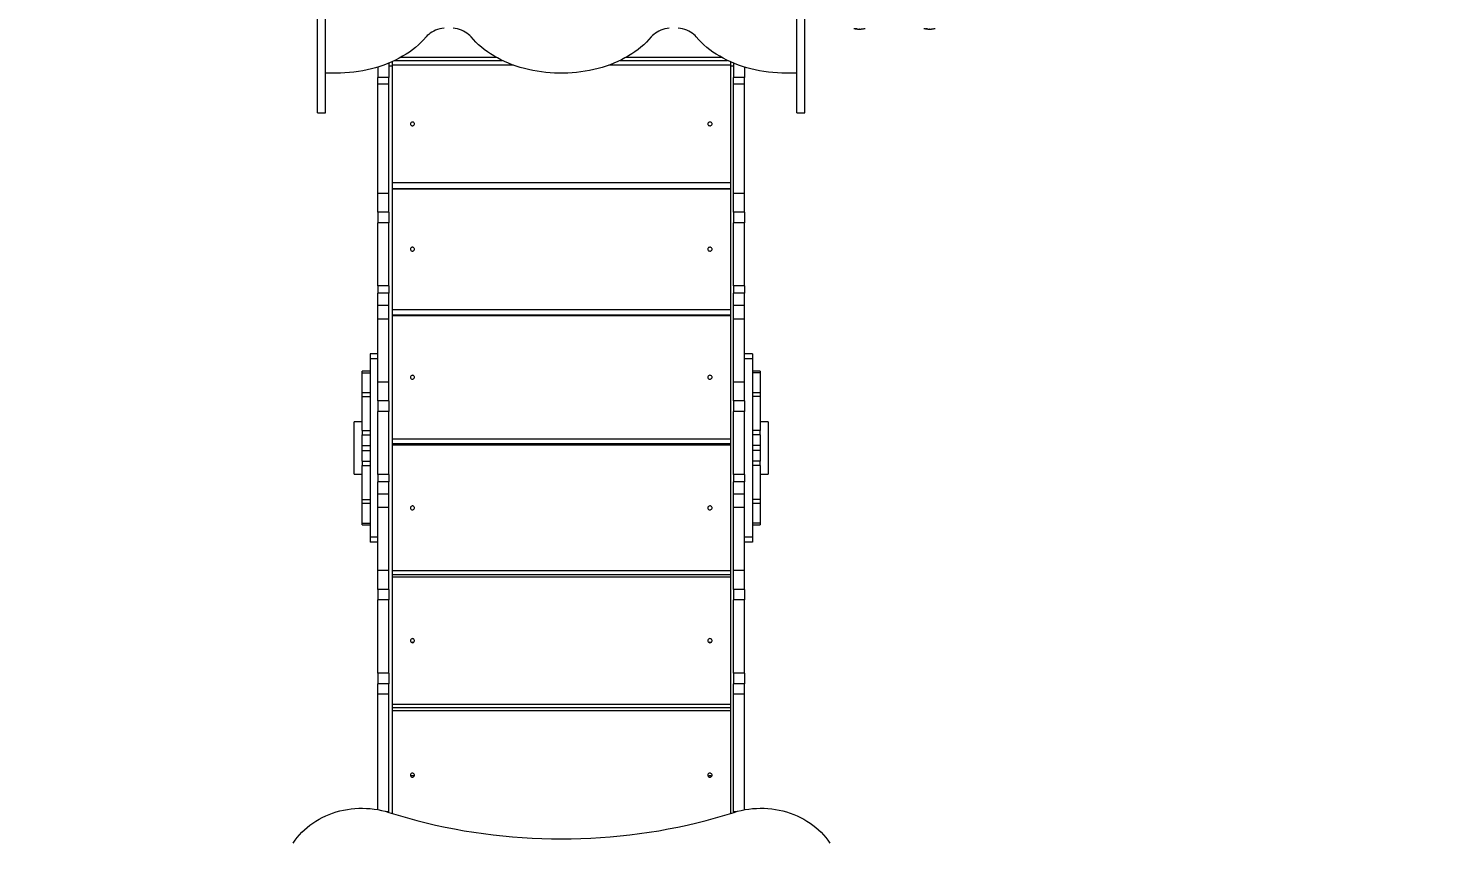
# Model space of a CAD drawing. Header units: millimetres. Extents: x -9608 to 9087, y -7864 to 6934.
# Drawn here: x 2400 to 5119, y -927 to 627 of the extents above; entities that cross this region are included whole.
import ezdxf

# ---------------------------------------------------------------- set-up
doc = ezdxf.new("R2010")
doc.units = ezdxf.units.MM
for name, color, linetype in [('DIKOM_ОБЪЕКТ', 7, 'Continuous'), ('DIKOM_РАЗМЕР_ЗОНА', 7, 'Continuous'), ('DIKOM_РАЗМЕР_ОБЪЕКТА', 7, 'Continuous')]:
    doc.layers.add(name, color=color, linetype=linetype)
doc.styles.add('style1', font='arial.ttf', dxfattribs={"width": 0.8})
doc.dimstyles.new('1-50', dxfattribs={"dimtxt": 300, "dimasz": 200, "dimexe": 100, "dimexo": 0, "dimgap": 100, "dimtad": 1, "dimtxsty": 'style1', "dimcen": 200, "dimclrd": 7, "dimclre": 7, "dimclrt": 7, "dimadec": 1, "dimazin": 2, "dimtfac": 1, "dimtmove": 0, "dimatfit": 2, "dimfxl": 0, "dimlwd": 25, "dimlwe": 18, "dimarcsym": 0})

# ---------------------------------------------------------------- blocks, each defined once
blk = doc.blocks.new('*D16')
at = {"layer": 'Defpoints', "color": 0, "transparency": 16777216}
for p in [(-6125, 3662.5), (7039, -2261), (7039, -7136.2)]:
    blk.add_point(p, dxfattribs=at)
at = {"layer": 'DIKOM_РАЗМЕР_ОБЪЕКТА', "color": 7, "lineweight": 18, "transparency": 16777216}
for p, q in [((-6125, 3662.5), (-6125, -7236.2)), ((7039, -2261), (7039, -7236.2))]:
    blk.add_line(p, q, dxfattribs=at)
at = {"layer": 'DIKOM_РАЗМЕР_ОБЪЕКТА', "color": 7, "lineweight": 25, "transparency": 16777216}
blk.add_line((-5925, -7136.2), (6839, -7136.2), dxfattribs=at)
at = {"layer": 'DIKOM_РАЗМЕР_ОБЪЕКТА', "color": 7, "transparency": 16777216}
for points in [[(-5925, -7102.9), (-5925, -7169.5), (-6125, -7136.2)], [(6839, -7102.9), (6839, -7169.5), (7039, -7136.2)]]:
    blk.add_solid(points, dxfattribs=at)
at = {"layer": 'DIKOM_РАЗМЕР_ОБЪЕКТА', "color": 7, "transparency": 16777216, "insert": (326.4, -6882.9), "char_height": 300, "attachment_point": 5, "style": 'style1'}
blk.add_mtext('13200', dxfattribs=at)
blk = doc.blocks.new('*D19')
at = {"layer": 'Defpoints', "color": 0, "transparency": 16777216}
for p in [(-8101.5, 2662.5), (9079.7, -1911.4), (9079.7, -7764.5)]:
    blk.add_point(p, dxfattribs=at)
at = {"layer": 'DIKOM_РАЗМЕР_ЗОНА', "color": 7, "lineweight": 18, "transparency": 16777216}
for p, q in [((-8101.5, 2662.5), (-8101.5, -7864.5)), ((9079.7, -1911.4), (9079.7, -7864.5))]:
    blk.add_line(p, q, dxfattribs=at)
at = {"layer": 'DIKOM_РАЗМЕР_ЗОНА', "color": 7, "lineweight": 25, "transparency": 16777216}
blk.add_line((-7901.5, -7764.5), (8879.7, -7764.5), dxfattribs=at)
at = {"layer": 'DIKOM_РАЗМЕР_ЗОНА', "color": 7, "transparency": 16777216}
for points in [[(-7901.5, -7731.1), (-7901.5, -7797.8), (-8101.5, -7764.5)], [(8879.7, -7731.1), (8879.7, -7797.8), (9079.7, -7764.5)]]:
    blk.add_solid(points, dxfattribs=at)
at = {"layer": 'DIKOM_РАЗМЕР_ЗОНА', "color": 7, "transparency": 16777216, "insert": (369.4, -7511.3), "char_height": 300, "attachment_point": 5, "style": 'style1'}
blk.add_mtext('17200', dxfattribs=at)

msp = doc.modelspace()

# ---------------------------------------------------------------- linework, layer by layer
at = {"layer": 'DIKOM_ОБЪЕКТ', "color": 7, "linetype": 'Continuous', "lineweight": 15}
for p, q in [((2951.877, 466.057), (2951.877, 695.155)), ((2966.891, 466.057), (2966.891, 695.155)), ((3866.885, 466.057), (3866.885, 695.155)), ((3881.885, 466.057), (3881.885, 695.155)), ((3978.809, 626.35), (3978.29, 626.427)), ((3978.397, 626.425), (3978.717, 626.419)), ((3978.717, 626.419), (3979.175, 626.352)), ((3978.809, 626.342), (3978.809, 626.406)), ((3979.175, 626.352), (3978.854, 626.343)), ((3978.915, 626.335), (3978.854, 626.343)), ((3980.045, 626.197), (3978.915, 626.335)), ((3978.992, 626.325), (3980.167, 626.22)), ((3980.167, 626.22), (3980.624, 626.168)), ((3980.304, 626.184), (3980.304, 626.205)), ((3980.319, 626.183), (3980.304, 626.184)), ((3980.319, 626.183), (3980.319, 626.204)), ((3980.411, 626.157), (3980.411, 626.193)), ((3980.914, 626.103), (3980.411, 626.157)), ((3980.624, 626.168), (3981.082, 626.091)), ((3981.204, 626.079), (3980.914, 626.103)), ((3981.326, 626.068), (3981.616, 626.074)), ((3981.616, 626.045), (3981.342, 626.068)), ((3981.616, 626.074), (3982.059, 626.038)), ((3981.616, 626.045), (3981.616, 626.072)), ((3982.059, 626.038), (3981.784, 626.042)), ((3982.867, 625.955), (3982.867, 625.924)), ((3984.79, 625.911), (3985.141, 625.911)), ((3985.309, 625.911), (3985.477, 625.911)), ((3985.477, 625.911), (3986.301, 625.911)), ((3986.972, 625.911), (3987.735, 625.911)), ((3988.65, 625.929), (3989.093, 625.943)), ((3989.764, 625.972), (3989.902, 625.977)), ((3989.902, 625.977), (3990.359, 626.002)), ((3990.359, 626.002), (3990.222, 626.005)), ((3992.664, 626.208), (3993.915, 626.374)), ((3992.664, 626.202), (3993.426, 626.299)), ((3993.915, 626.374), (3993.838, 626.375)), ((4112.659, 626.35), (4112.14, 626.427)), ((4112.247, 626.425), (4112.552, 626.419)), ((4112.552, 626.419), (4112.994, 626.352)), ((4112.659, 626.342), (4112.659, 626.403)), ((4112.994, 626.352), (4112.704, 626.343)), ((4112.765, 626.335), (4112.704, 626.343)), ((4113.879, 626.197), (4112.765, 626.335)), ((4112.857, 626.323), (4114.001, 626.22)), ((4114.001, 626.22), (4114.459, 626.168)), ((4114.139, 626.184), (4114.139, 626.463)), ((4114.139, 626.183), (4114.139, 626.204)), ((4114.139, 626.183), (4114.139, 626.184)), ((4114.246, 626.157), (4114.246, 626.192)), ((4114.764, 626.103), (4114.246, 626.157)), ((4114.459, 626.168), (4114.917, 626.092)), ((4115.054, 626.08), (4114.764, 626.103)), ((4115.176, 626.068), (4115.436, 626.074)), ((4115.466, 626.045), (4115.192, 626.068)), ((4115.436, 626.074), (4115.894, 626.038)), ((4115.466, 626.045), (4115.466, 626.071)), ((4115.894, 626.038), (4115.634, 626.042)), ((4116.702, 625.955), (4116.702, 625.924)), ((4118.976, 625.911), (4118.64, 625.911)), ((4119.159, 625.911), (4119.311, 625.911)), ((4119.311, 625.911), (4120.135, 625.911)), ((4120.807, 625.911), (4121.585, 625.911)), ((4122.485, 625.929), (4122.928, 625.943)), ((4123.599, 625.972), (4123.737, 625.977)), ((4123.737, 625.977), (4124.194, 626.002)), ((4124.194, 626.002), (4124.057, 626.005)), ((4126.498, 626.208), (4127.765, 626.374)), ((4126.498, 626.202), (4127.261, 626.299)), ((4127.765, 626.374), (4127.673, 626.376)), ((3110.904, 571.963), (3292.865, 571.963)), ((3540.897, 571.963), (3722.873, 571.963)), ((3066.882, 553.301), (3066.882, 533.675)), ((3087.878, 560.852), (3087.878, 533.675)), ((3093.89, 555.129), (3087.878, 555.129)), ((3093.89, 563.436), (3093.89, 555.129)), ((3326.053, 556.922), (3093.89, 556.922)), ((3093.89, 555.129), (3093.89, -871.58)), ((3099.338, 565.963), (3304.431, 565.963)), ((3739.886, 556.922), (3507.724, 556.922)), ((3529.33, 565.963), (3734.439, 565.963)), ((3739.886, 563.436), (3739.886, 555.129)), ((3739.886, 555.129), (3739.886, -871.87)), ((3745.883, 555.129), (3739.886, 555.129)), ((3745.883, 560.852), (3745.883, 533.675)), ((3766.879, 553.301), (3766.879, 533.675)), ((2986.88, 541.494), (2966.891, 541.494)), ((3087.878, 533.675), (3066.882, 533.675)), ((3066.882, 520.447), (3066.882, 533.675)), ((3087.878, 520.447), (3066.882, 520.447)), ((3066.882, 311.963), (3066.882, 520.447)), ((3087.878, 520.447), (3087.878, 533.675)), ((3087.878, 311.963), (3087.878, 520.447)), ((3766.879, 533.675), (3745.883, 533.675)), ((3745.883, 520.447), (3745.883, 533.675)), ((3766.879, 520.447), (3745.883, 520.447)), ((3745.883, 311.963), (3745.883, 520.447)), ((3766.879, 520.447), (3766.879, 533.675)), ((3766.879, 311.963), (3766.879, 520.447)), ((3866.885, 541.494), (3846.881, 541.494)), ((2951.877, 466.057), (2966.891, 466.057)), ((2951.877, 466.056), (2951.877, 466.057)), ((2951.877, 466.056), (2966.891, 466.056)), ((2966.891, 466.056), (2966.891, 466.057)), ((3866.885, 466.057), (3881.885, 466.057)), ((3866.885, 466.056), (3866.885, 466.057)), ((3866.885, 466.056), (3881.885, 466.056)), ((3881.885, 466.056), (3881.885, 466.057)), ((3093.89, 332.609), (3739.886, 332.609)), ((3087.878, 311.963), (3066.882, 311.963)), ((3066.882, 275.963), (3066.882, 311.963)), ((3087.878, 275.963), (3087.878, 311.963)), ((3093.89, 320.688), (3739.886, 320.688)), ((3739.886, 320.568), (3093.89, 320.568)), ((3766.879, 311.963), (3745.883, 311.963)), ((3745.883, 275.963), (3745.883, 311.963)), ((3766.879, 275.963), (3766.879, 311.963)), ((3087.878, 275.963), (3066.882, 275.963)), ((3066.882, 275.963), (3066.882, 255.963)), ((3087.878, 275.963), (3087.878, 255.963)), ((3766.879, 275.963), (3745.883, 275.963)), ((3745.883, 275.963), (3745.883, 255.963)), ((3766.879, 275.963), (3766.879, 255.963)), ((3087.878, 255.963), (3066.882, 255.963)), ((3066.882, 135.678), (3066.882, 255.963)), ((3087.878, 135.678), (3087.878, 255.963)), ((3766.879, 255.963), (3745.883, 255.963)), ((3745.883, 135.678), (3745.883, 255.963)), ((3766.879, 135.678), (3766.879, 255.963)), ((3087.878, 135.678), (3066.882, 135.678)), ((3066.882, 135.678), (3066.882, 121.485)), ((3087.878, 121.485), (3066.882, 121.485)), ((3066.882, 97.796), (3066.882, 121.485)), ((3087.878, 135.678), (3087.878, 121.485)), ((3087.878, 97.796), (3087.878, 121.485)), ((3766.879, 135.678), (3745.883, 135.678)), ((3745.883, 135.678), (3745.883, 121.485)), ((3766.879, 121.485), (3745.883, 121.485)), ((3745.883, 97.796), (3745.883, 121.485)), ((3766.879, 135.678), (3766.879, 121.485)), ((3766.879, 97.796), (3766.879, 121.485)), ((3087.878, 97.796), (3066.882, 97.796)), ((3066.882, 72.249), (3066.882, 97.796)), ((3087.878, 72.249), (3087.878, 97.796)), ((3093.89, 90.663), (3739.886, 90.663)), ((3766.879, 97.796), (3745.883, 97.796)), ((3745.883, 72.249), (3745.883, 97.796)), ((3766.879, 72.249), (3766.879, 97.796)), ((3087.878, 72.249), (3066.882, 72.249)), ((3066.882, -48.037), (3066.882, 72.249)), ((3087.878, -48.037), (3087.878, 72.249)), ((3093.89, 80.058), (3739.886, 80.058)), ((3739.886, 78.533), (3093.89, 78.533)), ((3766.879, 72.249), (3745.883, 72.249)), ((3745.883, -48.037), (3745.883, 72.249)), ((3766.879, -48.037), (3766.879, 72.249)), ((3066.882, 5.963), (3051.883, 5.963)), ((3051.883, 5.963), (3051.883, -4.037)), ((3781.879, 5.963), (3766.879, 5.963)), ((3781.879, 5.963), (3781.879, -4.037)), ((3066.882, -4.037), (3051.883, -4.037)), ((3051.883, -4.037), (3051.883, -344.037)), ((3781.879, -4.037), (3766.879, -4.037)), ((3781.879, -4.037), (3781.879, -344.037)), ((3051.883, -27.406), (3036.884, -27.406)), ((3036.884, -30.252), (3036.884, -27.406)), ((3036.884, -30.252), (3051.883, -30.252)), ((3036.884, -68.889), (3036.884, -30.252)), ((3087.878, -48.037), (3066.882, -48.037)), ((3066.882, -84.037), (3066.882, -48.037)), ((3087.878, -84.037), (3087.878, -48.037)), ((3766.879, -48.037), (3745.883, -48.037)), ((3745.883, -84.037), (3745.883, -48.037)), ((3766.879, -84.037), (3766.879, -48.037)), ((3796.878, -27.406), (3781.879, -27.406)), ((3796.878, -30.252), (3781.879, -30.252)), ((3796.878, -27.406), (3796.878, -30.252)), ((3796.878, -30.252), (3796.878, -68.89)), ((3051.883, -68.889), (3036.884, -68.889)), ((3036.884, -75.557), (3036.884, -68.889)), ((3036.884, -75.557), (3051.883, -75.557)), ((3036.884, -140.823), (3036.884, -75.557)), ((3796.878, -68.888), (3781.879, -68.888)), ((3796.878, -75.556), (3781.879, -75.556)), ((3796.878, -68.888), (3796.878, -75.556)), ((3796.878, -75.556), (3796.878, -140.822)), ((3087.878, -84.037), (3066.882, -84.037)), ((3066.882, -84.037), (3066.882, -104.037)), ((3087.878, -104.037), (3066.882, -104.037)), ((3066.882, -224.322), (3066.882, -104.037)), ((3087.878, -84.037), (3087.878, -104.037)), ((3087.878, -224.322), (3087.878, -104.037)), ((3766.879, -84.037), (3745.883, -84.037)), ((3745.883, -84.037), (3745.883, -104.037)), ((3766.879, -104.037), (3745.883, -104.037)), ((3745.883, -224.322), (3745.883, -104.037)), ((3766.879, -84.037), (3766.879, -104.037)), ((3766.879, -224.322), (3766.879, -104.037)), ((3036.884, -124.037), (3021.884, -124.037)), ((3021.884, -224.037), (3021.884, -124.037)), ((3811.877, -124.037), (3796.878, -124.037)), ((3811.877, -124.037), (3811.877, -224.037)), ((3036.884, -140.823), (3051.883, -140.823)), ((3036.884, -140.823), (3036.884, -148.895)), ((3036.884, -148.895), (3051.883, -148.895)), ((3036.884, -169.525), (3036.884, -148.895)), ((3093.89, -156.396), (3739.886, -156.396)), ((3796.878, -140.822), (3781.879, -140.822)), ((3796.878, -148.895), (3781.879, -148.895)), ((3796.878, -148.895), (3796.878, -140.822)), ((3796.878, -148.895), (3796.878, -169.524)), ((3036.884, -169.525), (3051.883, -169.525)), ((3036.884, -178.549), (3036.884, -169.525)), ((3036.884, -178.549), (3051.883, -178.549)), ((3036.884, -199.179), (3036.884, -178.549)), ((3093.89, -165.629), (3739.886, -165.629)), ((3739.886, -168.854), (3093.89, -168.854)), ((3796.878, -169.524), (3781.879, -169.524)), ((3796.878, -178.548), (3781.879, -178.548)), ((3796.878, -169.524), (3796.878, -178.548)), ((3796.878, -178.548), (3796.878, -199.178)), ((3036.884, -199.179), (3051.883, -199.179)), ((3036.884, -199.179), (3036.884, -207.251)), ((3036.884, -207.251), (3051.883, -207.251)), ((3036.884, -272.517), (3036.884, -207.251)), ((3796.878, -199.178), (3781.879, -199.178)), ((3796.878, -207.251), (3781.879, -207.251)), ((3796.878, -207.251), (3796.878, -199.178)), ((3796.878, -207.251), (3796.878, -272.516)), ((3021.884, -224.037), (3036.884, -224.037)), ((3087.878, -224.322), (3066.882, -224.322)), ((3066.882, -224.322), (3066.882, -238.515)), ((3087.878, -238.515), (3066.882, -238.515)), ((3066.882, -262.204), (3066.882, -238.515)), ((3087.878, -224.322), (3087.878, -238.515)), ((3087.878, -262.204), (3087.878, -238.515)), ((3766.879, -224.322), (3745.883, -224.322)), ((3745.883, -224.322), (3745.883, -238.515)), ((3766.879, -238.515), (3745.883, -238.515)), ((3745.883, -262.204), (3745.883, -238.515)), ((3766.879, -224.322), (3766.879, -238.515)), ((3766.879, -262.204), (3766.879, -238.515)), ((3796.878, -224.037), (3811.877, -224.037)), ((3087.878, -262.204), (3066.882, -262.204)), ((3066.882, -287.752), (3066.882, -262.204)), ((3087.878, -287.752), (3087.878, -262.204)), ((3766.879, -262.204), (3745.883, -262.204)), ((3745.883, -287.752), (3745.883, -262.204)), ((3766.879, -287.752), (3766.879, -262.204)), ((3036.884, -272.517), (3051.883, -272.517)), ((3036.884, -279.185), (3036.884, -272.517)), ((3036.884, -279.185), (3051.883, -279.185)), ((3036.884, -317.821), (3036.884, -279.185)), ((3087.878, -287.752), (3066.882, -287.752)), ((3066.882, -408.037), (3066.882, -287.752)), ((3087.878, -408.037), (3087.878, -287.752)), ((3766.879, -287.752), (3745.883, -287.752)), ((3745.883, -408.037), (3745.883, -287.752)), ((3766.879, -408.037), (3766.879, -287.752)), ((3796.878, -272.516), (3781.879, -272.516)), ((3781.879, -279.184), (3796.878, -279.184)), ((3796.878, -272.516), (3796.878, -279.184)), ((3796.878, -279.186), (3796.878, -317.821)), ((3036.884, -317.821), (3051.883, -317.821)), ((3036.884, -320.668), (3036.884, -317.821)), ((3036.884, -320.668), (3051.883, -320.668)), ((3796.878, -317.821), (3781.879, -317.821)), ((3781.879, -320.668), (3796.878, -320.668)), ((3796.878, -317.821), (3796.878, -320.668)), ((3066.882, -344.037), (3051.883, -344.037)), ((3051.883, -344.037), (3051.883, -354.037)), ((3781.879, -344.037), (3766.879, -344.037)), ((3781.879, -344.037), (3781.879, -354.037)), ((3066.882, -354.037), (3051.883, -354.037)), ((3781.879, -354.037), (3766.879, -354.037)), ((3087.878, -408.037), (3066.882, -408.037)), ((3066.882, -444.037), (3066.882, -408.037)), ((3087.878, -444.037), (3087.878, -408.037)), ((3093.89, -407.87), (3739.886, -407.87)), ((3093.89, -415.785), (3739.886, -415.785)), ((3739.886, -420.537), (3093.89, -420.537)), ((3766.879, -408.037), (3745.883, -408.037)), ((3745.883, -444.037), (3745.883, -408.037)), ((3766.879, -444.037), (3766.879, -408.037)), ((3087.878, -444.037), (3066.882, -444.037)), ((3066.882, -444.037), (3066.882, -464.037)), ((3087.878, -444.037), (3087.878, -464.037)), ((3766.879, -444.037), (3745.883, -444.037)), ((3745.883, -444.037), (3745.883, -464.037)), ((3766.879, -444.037), (3766.879, -464.037)), ((3087.878, -464.037), (3066.882, -464.037)), ((3066.882, -604.037), (3066.882, -464.037)), ((3087.878, -604.037), (3087.878, -464.037)), ((3766.879, -464.037), (3745.883, -464.037)), ((3745.883, -604.037), (3745.883, -464.037)), ((3766.879, -604.037), (3766.879, -464.037)), ((3087.878, -604.037), (3066.882, -604.037)), ((3066.882, -604.037), (3066.882, -624.037)), ((3087.878, -624.037), (3066.882, -624.037)), ((3066.882, -644.037), (3066.882, -624.037)), ((3087.878, -604.037), (3087.878, -624.037)), ((3087.878, -644.037), (3087.878, -624.037)), ((3766.879, -604.037), (3745.883, -604.037)), ((3745.883, -604.037), (3745.883, -624.037)), ((3766.879, -624.037), (3745.883, -624.037)), ((3745.883, -644.037), (3745.883, -624.037)), ((3766.879, -604.037), (3766.879, -624.037)), ((3766.879, -644.037), (3766.879, -624.037)), ((3087.878, -644.037), (3066.882, -644.037)), ((3066.882, -864.486), (3066.882, -644.037)), ((3087.878, -868.521), (3087.878, -644.037)), ((3766.879, -644.037), (3745.883, -644.037)), ((3745.883, -868.521), (3745.883, -644.037)), ((3766.879, -864.658), (3766.879, -644.037)), ((3093.89, -663.086), (3739.886, -663.086)), ((3093.89, -669.629), (3739.886, -669.629)), ((3739.886, -675.813), (3093.89, -675.813)), ((3087.878, -868.521), (3084.033, -868.521)), ((3087.878, -869.694), (3087.878, -868.521)), ((3745.883, -869.99), (3745.883, -868.521)), ((3750.674, -868.521), (3745.883, -868.521))]:
    msp.add_line(p, q, dxfattribs=at)
at = {"layer": 'DIKOM_ОБЪЕКТ', "color": 7, "linetype": 'Continuous', "lineweight": 15, "flags": 128}
for points in [[(3193.301, 627.538), (3189.09, 626.885), (3184.97, 625.979), (3180.972, 624.824), (3177.142, 623.431), (3173.495, 621.81), (3170.047, 619.971), (3166.843, 617.93), (3163.898, 615.702), (3161.243, 613.302), (3158.878, 610.749)], [(3244.891, 610.749), (3242.526, 613.302), (3239.871, 615.702), (3236.926, 617.93), (3233.722, 619.971), (3230.273, 621.81), (3226.627, 623.431), (3222.797, 624.824), (3218.799, 625.979), (3214.679, 626.885), (3210.467, 627.538)], [(3623.294, 627.538), (3619.083, 626.885), (3614.963, 625.979), (3610.98, 624.824), (3607.15, 623.431), (3603.488, 621.81), (3600.055, 619.971), (3596.851, 617.93), (3593.906, 615.702), (3591.235, 613.302), (3588.885, 610.749)], [(3674.884, 610.749), (3672.519, 613.302), (3669.864, 615.702), (3666.919, 617.93), (3663.715, 619.971), (3660.281, 621.81), (3656.619, 623.431), (3652.789, 624.824), (3648.791, 625.979), (3644.687, 626.885), (3640.475, 627.538)], [(3158.878, 610.749), (3154.33, 605.572), (3149.448, 600.538), (3144.275, 595.658), (3138.812, 590.94), (3133.06, 586.393), (3127.032, 582.025), (3120.746, 577.846), (3114.215, 573.861), (3107.455, 570.08), (3100.452, 566.509), (3093.249, 563.154), (3085.849, 560.022), (3078.265, 557.118), (3070.499, 554.449), (3062.595, 552.019), (3054.538, 549.832), (3046.359, 547.893), (3038.074, 546.205), (3029.681, 544.771), (3021.228, 543.594), (3012.698, 542.677), (3004.123, 542.02), (2995.502, 541.626), (2986.88, 541.494)], [(3588.885, 610.749), (3584.415, 605.676), (3579.654, 600.741), (3574.603, 595.952), (3569.263, 591.318), (3563.663, 586.849), (3557.788, 582.55), (3551.669, 578.431), (3545.306, 574.498), (3538.715, 570.759), (3531.909, 567.22), (3524.89, 563.888), (3517.673, 560.768), (3510.287, 557.866), (3502.734, 555.188), (3495.029, 552.737), (3487.186, 550.519), (3479.205, 548.537), (3471.133, 546.795), (3462.955, 545.297), (3454.684, 544.044), (3446.353, 543.038), (3437.976, 542.283), (3429.553, 541.778), (3421.115, 541.526), (3412.662, 541.526), (3404.208, 541.778), (3395.801, 542.283), (3387.408, 543.038), (3379.077, 544.044), (3370.822, 545.297), (3362.643, 546.795), (3354.556, 548.537), (3346.591, 550.519), (3338.733, 552.737), (3331.027, 555.188), (3323.474, 557.866), (3316.089, 560.768), (3308.887, 563.888), (3301.868, 567.22), (3295.062, 570.759), (3288.47, 574.498), (3282.108, 578.431), (3275.989, 582.55), (3270.114, 586.849), (3264.499, 591.318), (3259.174, 595.952), (3254.108, 600.741), (3249.347, 605.676), (3244.891, 610.749)], [(3846.881, 541.494), (3838.26, 541.626), (3829.654, 542.02), (3821.078, 542.677), (3812.549, 543.594), (3804.08, 544.771), (3795.703, 546.205), (3787.402, 547.893), (3779.224, 549.832), (3771.182, 552.019), (3763.263, 554.449), (3755.511, 557.118), (3747.913, 560.022), (3740.512, 563.154), (3733.31, 566.509), (3726.321, 570.08), (3719.546, 573.861), (3713.016, 577.846), (3706.729, 582.025), (3700.717, 586.393), (3694.965, 590.94), (3689.487, 595.658), (3684.314, 600.538), (3679.446, 605.572), (3674.884, 610.749)], [(3128.879, 444.766), (3129.062, 443.708), (3129.581, 442.744), (3130.389, 441.959), (3131.427, 441.425), (3132.587, 441.186), (3133.777, 441.267), (3134.891, 441.658), (3135.821, 442.325), (3136.493, 443.208), (3136.844, 444.231), (3136.844, 445.301), (3136.493, 446.323), (3135.821, 447.207), (3134.891, 447.874), (3133.777, 448.265), (3132.587, 448.345), (3131.427, 448.107), (3130.389, 447.572), (3129.581, 446.787), (3129.062, 445.824), (3128.879, 444.766)], [(3696.887, 444.766), (3697.055, 443.708), (3697.574, 442.744), (3698.398, 441.959), (3699.42, 441.425), (3700.58, 441.186), (3701.77, 441.267), (3702.884, 441.658), (3703.815, 442.325), (3704.486, 443.208), (3704.837, 444.231), (3704.837, 445.301), (3704.486, 446.323), (3703.815, 447.207), (3702.884, 447.874), (3701.77, 448.265), (3700.58, 448.345), (3699.42, 448.107), (3698.398, 447.572), (3697.574, 446.787), (3697.055, 445.824), (3696.887, 444.766)], [(3128.879, 205.616), (3129.062, 204.532), (3129.581, 203.544), (3130.389, 202.74), (3131.427, 202.192), (3132.587, 201.948), (3133.777, 202.03), (3134.891, 202.43), (3135.821, 203.114), (3136.493, 204.02), (3136.844, 205.068), (3136.844, 206.164), (3136.493, 207.212), (3135.821, 208.118), (3134.891, 208.801), (3133.777, 209.202), (3132.587, 209.284), (3131.427, 209.04), (3130.389, 208.492), (3129.581, 207.688), (3129.062, 206.7), (3128.879, 205.616)], [(3696.887, 205.616), (3697.055, 204.532), (3697.574, 203.544), (3698.398, 202.74), (3699.42, 202.192), (3700.58, 201.948), (3701.77, 202.03), (3702.884, 202.43), (3703.815, 203.114), (3704.486, 204.02), (3704.837, 205.068), (3704.837, 206.164), (3704.486, 207.212), (3703.815, 208.118), (3702.884, 208.801), (3701.77, 209.202), (3700.58, 209.284), (3699.42, 209.04), (3698.398, 208.492), (3697.574, 207.688), (3697.055, 206.7), (3696.887, 205.616)], [(3128.879, -38.932), (3129.062, -40.039), (3129.581, -41.049), (3130.389, -41.871), (3131.427, -42.431), (3132.587, -42.68), (3133.777, -42.596), (3134.891, -42.187), (3135.821, -41.489), (3136.493, -40.563), (3136.844, -39.492), (3136.844, -38.372), (3136.493, -37.301), (3135.821, -36.375), (3134.891, -35.676), (3133.777, -35.267), (3132.587, -35.183), (3131.427, -35.433), (3130.389, -35.993), (3129.581, -36.814), (3129.062, -37.824), (3128.879, -38.932)], [(3696.887, -38.932), (3697.055, -40.039), (3697.574, -41.049), (3698.398, -41.871), (3699.42, -42.431), (3700.58, -42.68), (3701.77, -42.596), (3702.884, -42.187), (3703.815, -41.489), (3704.486, -40.563), (3704.837, -39.492), (3704.837, -38.372), (3704.486, -37.301), (3703.815, -36.375), (3702.884, -35.676), (3701.77, -35.267), (3700.58, -35.183), (3699.42, -35.433), (3698.398, -35.993), (3697.574, -36.814), (3697.055, -37.824), (3696.887, -38.932)], [(3128.879, -288.362), (3129.062, -289.489), (3129.581, -290.516), (3130.389, -291.352), (3131.427, -291.922), (3132.587, -292.175), (3133.777, -292.09), (3134.891, -291.674), (3135.821, -290.963), (3136.493, -290.021), (3136.844, -288.932), (3136.844, -287.792), (3136.493, -286.703), (3135.821, -285.761), (3134.891, -285.05), (3133.777, -284.634), (3132.587, -284.548), (3131.427, -284.802), (3130.389, -285.372), (3129.581, -286.208), (3129.062, -287.235), (3128.879, -288.362)], [(3696.887, -288.362), (3697.055, -289.489), (3697.574, -290.516), (3698.398, -291.352), (3699.42, -291.922), (3700.58, -292.175), (3701.77, -292.09), (3702.884, -291.674), (3703.815, -290.963), (3704.486, -290.021), (3704.837, -288.932), (3704.837, -287.792), (3704.486, -286.703), (3703.815, -285.761), (3702.884, -285.05), (3701.77, -284.634), (3700.58, -284.548), (3699.42, -284.802), (3698.398, -285.372), (3697.574, -286.208), (3697.055, -287.235), (3696.887, -288.362)], [(3128.879, -541.811), (3129.062, -542.955), (3129.581, -543.998), (3130.389, -544.846), (3131.427, -545.424), (3132.587, -545.681), (3133.777, -545.595), (3134.891, -545.173), (3135.821, -544.451), (3136.493, -543.496), (3136.844, -542.39), (3136.844, -541.233), (3136.493, -540.128), (3135.821, -539.172), (3134.891, -538.451), (3133.777, -538.028), (3132.587, -537.941), (3131.427, -538.199), (3130.389, -538.777), (3129.581, -539.626), (3129.062, -540.667), (3128.879, -541.811)], [(3696.887, -541.811), (3697.055, -542.955), (3697.574, -543.998), (3698.398, -544.846), (3699.42, -545.424), (3700.58, -545.681), (3701.77, -545.595), (3702.884, -545.173), (3703.815, -544.451), (3704.486, -543.496), (3704.837, -542.39), (3704.837, -541.233), (3704.486, -540.128), (3703.815, -539.172), (3702.884, -538.451), (3701.77, -538.028), (3700.58, -537.941), (3699.42, -538.199), (3698.398, -538.777), (3697.574, -539.626), (3697.055, -540.667), (3696.887, -541.811)], [(3128.879, -798.548), (3129.062, -799.705), (3129.581, -800.76), (3130.389, -801.619), (3131.427, -802.204), (3132.587, -802.464), (3133.777, -802.377), (3134.891, -801.949), (3135.821, -801.219), (3136.493, -800.252), (3136.844, -799.133), (3136.844, -797.962), (3136.493, -796.843), (3135.821, -795.876), (3134.891, -795.146), (3133.777, -794.719), (3132.587, -794.631), (3131.427, -794.892), (3130.389, -795.477), (3129.581, -796.335), (3129.062, -797.39), (3128.879, -798.548)], [(3696.887, -798.548), (3697.055, -799.705), (3697.574, -800.76), (3698.398, -801.619), (3699.42, -802.204), (3700.58, -802.464), (3701.77, -802.377), (3702.884, -801.949), (3703.815, -801.219), (3704.486, -800.252), (3704.837, -799.133), (3704.837, -797.962), (3704.486, -796.843), (3703.815, -795.876), (3702.884, -795.146), (3701.77, -794.719), (3700.58, -794.631), (3699.42, -794.892), (3698.398, -795.477), (3697.574, -796.335), (3697.055, -797.39), (3696.887, -798.548)], [(2905.139, -928.466), (2908.847, -923.007), (2912.86, -917.712), (2917.163, -912.591), (2921.756, -907.659), (2926.624, -902.927), (2931.75, -898.406), (2937.122, -894.107), (2942.737, -890.04), (2948.566, -886.214), (2954.608, -882.639), (2960.834, -879.323), (2967.258, -876.275), (2973.834, -873.501), (2980.548, -871.008), (2987.415, -868.802), (2994.388, -866.888), (3001.453, -865.271), (3008.609, -863.954), (3015.842, -862.941), (3023.105, -862.235), (3030.414, -861.835), (3037.723, -861.745), (3045.032, -861.964), (3052.325, -862.492), (3059.573, -863.326), (3066.775, -864.466), (3073.901, -865.908), (3080.936, -867.649), (3087.863, -869.685)], [(3087.863, -869.685), (3105.457, -875.11), (3123.187, -880.236), (3141.025, -885.061), (3158.969, -889.584), (3177.005, -893.802), (3195.148, -897.714), (3213.367, -901.319), (3231.662, -904.615), (3250.034, -907.601), (3268.451, -910.275), (3286.945, -912.638), (3305.484, -914.687), (3324.054, -916.422), (3342.67, -917.843), (3361.316, -918.949), (3379.993, -919.739), (3398.669, -920.213), (3417.346, -920.371), (3436.038, -920.213), (3454.715, -919.739), (3473.376, -918.949), (3492.023, -917.843), (3510.638, -916.422), (3529.224, -914.687), (3547.763, -912.638), (3566.241, -910.275), (3584.674, -907.601), (3603.046, -904.615), (3621.341, -901.319), (3639.56, -897.714), (3657.687, -893.802), (3675.738, -889.584), (3693.683, -885.061), (3711.52, -880.236), (3729.236, -875.11), (3746.844, -869.685)], [(3746.844, -869.685), (3753.772, -867.649), (3760.806, -865.908), (3767.932, -864.466), (3775.134, -863.326), (3782.382, -862.492), (3789.676, -861.964), (3796.985, -861.745), (3804.294, -861.835), (3811.603, -862.235), (3818.866, -862.941), (3826.083, -863.954), (3833.24, -865.271), (3840.32, -866.888), (3847.293, -868.802), (3854.144, -871.008), (3860.873, -873.501), (3867.45, -876.275), (3873.859, -879.323), (3880.099, -882.639), (3886.142, -886.214), (3891.971, -890.04), (3897.586, -894.107), (3902.957, -898.406), (3908.084, -902.927), (3912.936, -907.659), (3917.529, -912.591), (3921.848, -917.712), (3925.861, -923.007), (3929.568, -928.466)]]:
    msp.add_lwpolyline(points, dxfattribs=at)
at = {"layer": 'DIKOM_ОБЪЕКТ', "color": 7, "linetype": 'Continuous', "lineweight": 15}
for centre, radius, start, end in [((3984.793, 667.746), 41.836, 257.120378, 261.200523), ((3984.793, 667.746), 41.836, 261.838045, 262.035897), ((3984.793, 667.746), 41.836, 262.568337, 264.35679), ((3984.793, 667.746), 41.836, 264.914198, 265.251497), ((3984.793, 667.746), 41.836, 265.87929, 266.754483), ((3984.793, 667.746), 41.836, 267.472784, 270), ((3987.742, 667.746), 41.836, 270, 271.002704), ((3987.742, 667.746), 41.836, 271.63047, 272.761455), ((3987.742, 667.746), 41.836, 273.391047, 274.507541), ((3987.742, 667.746), 41.836, 275.173499, 277.74519), ((3987.742, 667.746), 41.836, 278.380494, 282.879622), ((4118.634, 667.746), 41.836, 257.120378, 261.208772), ((4118.634, 667.746), 41.836, 261.845753, 262.06615), ((4118.634, 667.746), 41.836, 262.597457, 264.346974), ((4118.634, 667.746), 41.836, 264.905269, 265.25663), ((4118.634, 667.746), 41.836, 265.883977, 266.754977), ((4118.634, 667.746), 41.836, 267.428341, 270), ((4121.584, 667.746), 41.836, 270, 271.000378), ((4121.584, 667.746), 41.836, 271.627687, 272.757787), ((4121.584, 667.746), 41.836, 273.386922, 274.495199), ((4121.584, 667.746), 41.836, 275.145624, 277.737743), ((4121.584, 667.746), 41.836, 278.372558, 282.879622), ((3132.884, -548.608), 4.133, 58.510219, 121.489781), ((3132.875, -550.326), 5.537, 69.659207, 109.794301), ((3700.885, -548.566), 4.094, 58.296107, 121.703893), ((3700.889, -548.81), 4.147, 62.204149, 117.210914), ((3132.886, -804.397), 4.579, 47.590608, 131.956217), ((3132.884, -803.747), 4.018, 41.082158, 138.917842), ((3700.887, -804.42), 4.596, 47.906908, 131.63879), ((3700.885, -803.794), 4.056, 41.519659, 138.480341)]:
    msp.add_arc(centre, radius, start, end, dxfattribs=at)
for points, knots in [([(3980.304, 626.184), (3980.263, 626.186), (3980.201, 626.189), (3980.123, 626.193), (3980.071, 626.196), (3980.045, 626.197)], [0, 0, 0, 0, 0.49488425, 0.74169062, 1, 1, 1, 1]), ([(3980.411, 626.157), (3980.401, 626.16), (3980.381, 626.164), (3980.342, 626.173), (3980.328, 626.179), (3980.319, 626.183)], [0, 0, 0, 0, 0.28388345, 0.56831217, 1, 1, 1, 1]), ([(3982.867, 625.964), (3982.857, 625.964), (3982.712, 625.969), (3982.54, 625.975), (3982.397, 625.979), (3982.416, 625.978), (3982.425, 625.978)], [0, 0, 0, 0, 0.0239265, 0.33835431, 0.6757115, 1, 1, 1, 1]), ([(3982.425, 625.978), (3982.478, 625.977), (3982.569, 625.976), (3982.985, 625.966), (3983.448, 625.953), (3983.922, 625.94), (3984.21, 625.933), (3984.317, 625.93)], [0, 0, 0, 0, 0.28419288, 0.48690811, 0.68470329, 0.88321827, 1, 1, 1, 1]), ([(3982.867, 625.955), (3982.867, 625.955), (3982.867, 625.956), (3982.875, 625.955), (3982.883, 625.955)], [0, 0, 0, 0, 0.139000948, 1, 1, 1, 1]), ([(3982.883, 625.955), (3982.924, 625.954), (3982.989, 625.953), (3983.326, 625.946), (3983.65, 625.938), (3983.985, 625.93), (3984.19, 625.925), (3984.271, 625.923)], [0, 0, 0, 0, 0.33053933, 0.52066912, 0.70239163, 0.8823102, 1, 1, 1, 1]), ([(3984.271, 625.923), (3984.441, 625.92), (3984.735, 625.914), (3985.066, 625.911), (3985.204, 625.91), (3985.253, 625.911), (3985.263, 625.911)], [0, 0, 0, 0, 0.379399407, 0.65870049, 0.931961173, 1, 1, 1, 1]), ([(3984.317, 625.93), (3984.499, 625.926), (3984.864, 625.918), (3985.275, 625.911), (3985.435, 625.911), (3985.492, 625.911)], [0, 0, 0, 0, 0.38871709, 0.78138229, 1, 1, 1, 1]), ([(3986.194, 625.911), (3986.285, 625.911), (3986.489, 625.911), (3986.692, 625.911), (3986.804, 625.911)], [0, 0, 0, 0, 0.44996619, 1, 1, 1, 1]), ([(3986.194, 625.911), (3986.249, 625.911), (3986.314, 625.911), (3986.382, 625.911), (3986.392, 625.911)], [0, 0, 0, 0, 0.84932878, 1, 1, 1, 1]), ([(3986.835, 625.911), (3986.684, 625.911), (3986.503, 625.91), (3986.316, 625.911), (3986.285, 625.911)], [0, 0, 0, 0, 0.83642216, 1, 1, 1, 1]), ([(3986.804, 625.911), (3986.827, 625.911), (3986.852, 625.911), (3986.967, 625.911), (3986.972, 625.911)], [0, 0, 0, 0, 0.95536805, 1, 1, 1, 1]), ([(3988.498, 625.917), (3988.512, 625.918), (3988.552, 625.92), (3988.612, 625.926), (3988.65, 625.929)], [0, 0, 0, 0, 0.36220911, 1, 1, 1, 1]), ([(3989.093, 625.943), (3989.067, 625.938), (3989.013, 625.929), (3988.965, 625.933), (3988.94, 625.934)], [0, 0, 0, 0, 0.47849314, 1, 1, 1, 1]), ([(3991.031, 626.041), (3991.045, 626.042), (3991.1, 626.044), (3991.306, 626.065), (3991.614, 626.094), (3992.073, 626.142), (3992.428, 626.181), (3992.664, 626.208)], [0, 0, 0, 0, 0.07310611, 0.29399587, 0.47361458, 0.65013948, 1, 1, 1, 1]), ([(3991.351, 626.069), (3991.373, 626.07), (3991.419, 626.071), (3991.571, 626.087), (3991.814, 626.109), (3992.143, 626.144), (3992.441, 626.179), (3992.623, 626.198), (3992.664, 626.202)], [0, 0, 0, 0, 0.159234807, 0.344814853, 0.502663368, 0.6880355, 0.930463893, 1, 1, 1, 1]), ([(4114.139, 626.184), (4114.102, 626.186), (4114.045, 626.189), (4113.938, 626.193), (4113.899, 626.196), (4113.879, 626.197)], [0, 0, 0, 0, 0.494895564, 0.753458372, 1, 1, 1, 1]), ([(4114.246, 626.157), (4114.235, 626.16), (4114.215, 626.164), (4114.179, 626.173), (4114.154, 626.179), (4114.139, 626.183)], [0, 0, 0, 0, 0.28255542, 0.56566759, 1, 1, 1, 1]), ([(4116.702, 625.964), (4116.697, 625.964), (4116.581, 625.97), (4116.361, 625.974), (4116.231, 625.979), (4116.261, 625.979), (4116.275, 625.978)], [0, 0, 0, 0, 0.01466234, 0.33511979, 0.67378921, 1, 1, 1, 1]), ([(4116.275, 625.978), (4116.323, 625.978), (4116.406, 625.976), (4116.806, 625.966), (4117.277, 625.953), (4117.751, 625.94), (4118.04, 625.933), (4118.152, 625.93)], [0, 0, 0, 0, 0.282640599, 0.482179171, 0.684899967, 0.877908379, 1, 1, 1, 1]), ([(4116.717, 625.955), (4116.717, 625.955), (4116.712, 625.955), (4116.67, 625.956), (4116.695, 625.955), (4116.717, 625.955)], [0, 0, 0, 0, 0.06485845, 0.1297169, 1, 1, 1, 1]), ([(4116.717, 625.955), (4116.767, 625.954), (4116.845, 625.953), (4117.16, 625.946), (4117.485, 625.938), (4117.819, 625.93), (4118.025, 625.925), (4118.106, 625.923)], [0, 0, 0, 0, 0.33355028, 0.51963605, 0.70200772, 0.88226464, 1, 1, 1, 1]), ([(4118.106, 625.923), (4118.277, 625.92), (4118.574, 625.914), (4118.89, 625.911), (4119.076, 625.91), (4119.094, 625.911), (4119.098, 625.912)], [0, 0, 0, 0, 0.37535174, 0.65132439, 0.92710406, 1, 1, 1, 1]), ([(4118.152, 625.93), (4118.333, 625.926), (4118.698, 625.918), (4119.11, 625.911), (4119.27, 625.911), (4119.327, 625.911)], [0, 0, 0, 0, 0.38904575, 0.78150729, 1, 1, 1, 1]), ([(4120.029, 625.911), (4120.12, 625.911), (4120.324, 625.911), (4120.527, 625.911), (4120.639, 625.911)], [0, 0, 0, 0, 0.44997191, 1, 1, 1, 1]), ([(4120.029, 625.911), (4120.084, 625.911), (4120.149, 625.911), (4120.217, 625.911), (4120.227, 625.911)], [0, 0, 0, 0, 0.84963913, 1, 1, 1, 1]), ([(4120.67, 625.911), (4120.523, 625.911), (4120.347, 625.91), (4120.166, 625.911), (4120.135, 625.911)], [0, 0, 0, 0, 0.83101278, 1, 1, 1, 1]), ([(4120.639, 625.911), (4120.715, 625.911), (4120.792, 625.911), (4120.792, 625.911), (4120.792, 625.911)], [0, 0, 0, 0, 0.99990984, 1, 1, 1, 1]), ([(4122.333, 625.917), (4122.347, 625.918), (4122.387, 625.92), (4122.447, 625.926), (4122.485, 625.929)], [0, 0, 0, 0, 0.36221586, 1, 1, 1, 1]), ([(4122.928, 625.943), (4122.902, 625.938), (4122.847, 625.929), (4122.8, 625.933), (4122.775, 625.934)], [0, 0, 0, 0, 0.47244913, 1, 1, 1, 1]), ([(4124.866, 626.04), (4124.878, 626.041), (4124.924, 626.044), (4125.143, 626.065), (4125.448, 626.094), (4125.908, 626.142), (4126.263, 626.181), (4126.498, 626.208)], [0, 0, 0, 0, 0.08605261, 0.30414229, 0.4814763, 0.65557691, 1, 1, 1, 1]), ([(4125.186, 626.069), (4125.203, 626.069), (4125.238, 626.071), (4125.424, 626.087), (4125.648, 626.109), (4125.984, 626.145), (4126.281, 626.176), (4126.463, 626.198), (4126.498, 626.202)], [0, 0, 0, 0, 0.18470077, 0.36966238, 0.51702413, 0.69727834, 0.94082102, 1, 1, 1, 1])]:
    msp.add_open_spline(points, degree=3, knots=knots, dxfattribs=at)

# ---------------------------------------------------------------- dimensions: what is measured, and where the dimension line sits
at = {"layer": 'DIKOM_РАЗМЕР_ЗОНА'}
dim = msp.add_linear_dim(base=(9079.685, -7764.48), p1=(-8101.458, 2662.494), p2=(9079.685, -1911.421), text='17200', dimstyle='1-50', dxfattribs=at)
dim.commit()
dim.dimension.update_dxf_attribs({"geometry": '*D19', "text_midpoint": (369.421, -7764.48), "dimtype": 160})
at = {"layer": 'DIKOM_РАЗМЕР_ОБЪЕКТА'}
dim = msp.add_linear_dim(base=(7038.989, -7136.194), p1=(-6124.982, 3662.494), p2=(7038.989, -2261.037), text='13200', dimstyle='1-50', dxfattribs=at)
dim.commit()
dim.dimension.update_dxf_attribs({"geometry": '*D16', "text_midpoint": (326.371, -7136.194), "dimtype": 160})

doc.saveas('drawing.dxf')
